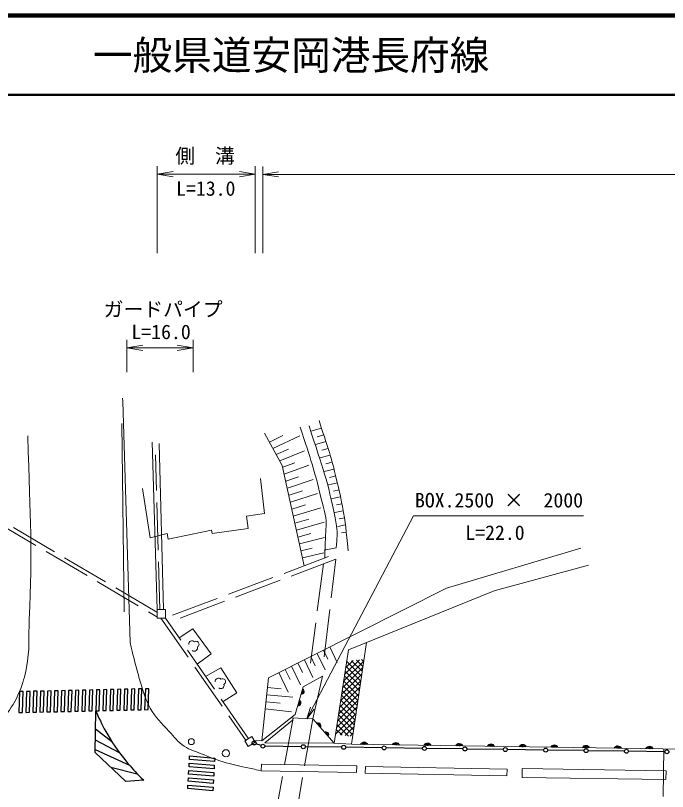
# Model space of a CAD drawing. Units: millimetres, scale not verified. Extents: x 40000 to 680000, y 20000 to 380000.
# Drawn here: x 206972 to 289208, y 282091 to 380000 of the extents above; entities that cross this region are included whole.
import ezdxf
from ezdxf.enums import TextEntityAlignment as Align

# ---------------------------------------------------------------- set-up
doc = ezdxf.new("R2010")
doc.units = ezdxf.units.MM
doc.header["$LTSCALE"] = 1000
doc.linetypes.add('DASHED', pattern=[7.5, 6, -1.5])
for name, color, linetype, lineweight in [('M-STR-HTXT', 7, 'Continuous', 13), ('M-STR-STRC', 7, 'Continuous', 25), ('M-STR-STRD', 7, 'Continuous', 25), ('M-TTL', 2, 'Continuous', 140), ('M-TTL-LINE', 7, 'Continuous', 50), ('M-WORK', 1, 'Continuous', 13)]:
    doc.layers.add(name, color=color, linetype=linetype, lineweight=lineweight)
doc.layers.add('M-TTL-TXT', color=7, linetype='Continuous')
doc.styles.add('ＭＳ ゴシック', font='')
doc.styles.get('ＭＳ ゴシック').set_extended_font_data('MS Gothic')

# ---------------------------------------------------------------- blocks, each defined once
blk = doc.blocks.new('open_arrow')
at = {"color": 0, "linetype": 'Continuous', "lineweight": -2}
blk.add_lwpolyline([(7.5, 1.25), (0, 0), (7.5, -1.25)], dxfattribs=at)

msp = doc.modelspace()

# ---------------------------------------------------------------- hatches: boundary and pattern name
at = {"layer": 'M-WORK'}
h = msp.add_hatch(dxfattribs=at)
h.set_pattern_fill('USER', color=256, style=0, pattern_type=2)
h.set_pattern_definition([(45, (248738, 298518), (-353.553, 353.553), []), (135, (248738, 298518), (-353.553, -353.553), [])])
h.paths.add_polyline_path([(248738, 298518), (250929, 298791), (249500, 289020), (247328, 289300)])

# ---------------------------------------------------------------- linework, layer by layer
at = {"layer": 'M-STR-HTXT'}
for p, q in [((224845, 350011), (224845, 361000)), ((237218, 349995), (237218, 361000)), ((238154, 349999), (238154, 360961)), ((224845, 360000), (237218, 360000)), ((238154, 359961), (360478, 359961)), ((221028, 335000), (221028, 339079)), ((229367, 335000), (229367, 339079)), ((221028, 338079), (229367, 338079))]:
    msp.add_line(p, q, dxfattribs=at)
msp.add_lwpolyline([(243714, 291275), (257158, 316875), (278608, 316875)], dxfattribs=at)
at = {"layer": 'M-STR-STRC'}
for p, q in [((219130, 288360), (217051, 289961)), ((217030, 288625), (220048, 287011)), ((237939, 287894), (237301, 288122)), ((217010, 287390), (221362, 285396)), ((243020, 287742), (238424, 287806)), ((248116, 287671), (243520, 287735)), ((253212, 287599), (248616, 287664)), ((258308, 287528), (253712, 287592)), ((263404, 287457), (258808, 287521)), ((268500, 287386), (263904, 287450)), ((273596, 287315), (269000, 287379)), ((278692, 287244), (274096, 287308)), ((283788, 287173), (279192, 287237)), ((288884, 287102), (284288, 287166)), ((218979, 285154), (222336, 284317))]:
    msp.add_line(p, q, dxfattribs=at)
for points in [[(208354, 294708), (208269, 292069), (208720, 292079), (208804, 294719)], [(209236, 294729), (209151, 292089), (209602, 292100), (209686, 294739)], [(210118, 294749), (210033, 292110), (210483, 292120), (210568, 294759)], [(210999, 294769), (210915, 292130), (211365, 292140), (211450, 294779)], [(211881, 294789), (211797, 292150), (212247, 292160), (212332, 294800)], [(212763, 294810), (212678, 292170), (213129, 292181), (213214, 294820)], [(213645, 294830), (213560, 292191), (214011, 292201), (214096, 294840)], [(214527, 294850), (214442, 292211), (214893, 292221), (214977, 294861)], [(215409, 294870), (215324, 292231), (215775, 292242), (215859, 294881)], [(216291, 294891), (216206, 292251), (216657, 292262), (216741, 294901)], [(217173, 294911), (217088, 292272), (217538, 292282), (217623, 294921)], [(218054, 294931), (217970, 292292), (218420, 292302), (218505, 294942)], [(218936, 294952), (218852, 292312), (219302, 292323), (219387, 294962)], [(219818, 294972), (219733, 292333), (220184, 292343), (220269, 294982)], [(220700, 294992), (220615, 292353), (221066, 292363), (221151, 295002)], [(221582, 295012), (221497, 292373), (221948, 292383), (222032, 295023)], [(222464, 295033), (222379, 292393), (222830, 292404), (222914, 295043)], [(223346, 295053), (223261, 292414), (223711, 292424), (223796, 295063)], [(207472, 294688), (207387, 292049), (207838, 292059), (207923, 294698)], [(228930, 286578), (232096, 286314), (232071, 285865), (228905, 286129)], [(228879, 285660), (232045, 285396), (232020, 284947), (228854, 285211)], [(228828, 284742), (231994, 284479), (231969, 284029), (228803, 284293)], [(228777, 283825), (231943, 283561), (231918, 283111), (228752, 283375)], [(228726, 282907), (231892, 282643), (231867, 282193), (228701, 282457)]]:
    msp.add_lwpolyline(points, close=True, dxfattribs=at)
for centre in [(237066, 288207), (238174, 287809), (243270, 287738), (248366, 287667), (253462, 287596), (258558, 287525), (263654, 287454), (268750, 287383), (273846, 287311), (278942, 287240), (284038, 287169), (289134, 287098)]:
    msp.add_circle(centre, 250, dxfattribs=at)
at = {"layer": 'M-STR-STRD'}
for p, q in [((217004, 287021), (217088, 292272)), ((220874, 283362), (217004, 287021)), ((223149, 283503), (220874, 283362))]:
    msp.add_line(p, q, dxfattribs=at)
msp.add_open_spline([(217088, 292272), (217722, 290833), (217939, 290392), (218599, 289249), (219463, 287752), (220036, 286954), (221156, 285637), (221894, 284768), (222175, 284460), (223149, 283503)], degree=3, knots=[0, 0, 0, 0, 1, 1, 1, 2, 2, 2, 3, 3, 3, 3], dxfattribs=at)
at = {"layer": 'M-TTL'}
msp.add_line((680000, 380000), (40000, 380000), dxfattribs=at)
at = {"layer": 'M-TTL-LINE'}
msp.add_line((40000, 370000), (680000, 370000), dxfattribs=at)
at = {"layer": 'M-WORK'}
for p, q in [((220470, 331716), (220505, 331294)), ((220505, 331294), (221420, 300897)), ((220391, 328514), (220673, 304760)), ((238395, 327288), (240623, 323206)), ((239003, 326174), (240685, 327019)), ((245572, 327944), (244228, 327546)), ((245855, 327089), (245033, 326854)), ((224224, 326161), (224831, 305051)), ((239434, 325385), (242843, 326979)), ((246136, 326233), (244815, 325870)), ((225650, 305061), (225092, 325993)), ((239866, 324595), (241410, 325266)), ((240297, 323805), (243423, 325062)), ((246411, 325375), (245603, 325161)), ((246673, 324513), (245369, 324182)), ((240623, 323206), (243381, 310569)), ((240672, 322993), (242217, 323574)), ((240872, 322116), (243972, 323247)), ((246917, 323647), (246106, 323447)), ((247146, 322777), (245905, 322480)), ((238385, 317165), (237869, 321574)), ((241071, 321238), (242685, 321809)), ((241271, 320361), (244509, 321472)), ((247364, 321903), (246577, 321720)), ((222999, 320331), (223937, 314116)), ((247576, 321027), (246445, 320772)), ((241470, 319483), (243154, 320043)), ((241670, 318606), (245047, 319692)), ((247973, 319267), (246798, 319020)), ((247782, 320149), (247061, 319992)), ((241822, 317713), (243569, 318257)), ((248149, 318383), (247448, 318241)), ((242014, 316834), (245477, 317875)), ((248311, 317496), (247236, 317287)), ((236087, 316813), (238385, 317165)), ((236321, 315265), (236087, 316813)), ((242206, 315954), (243978, 316469)), ((248459, 316607), (247805, 316485)), ((242397, 315075), (245897, 316055)), ((248585, 315716), (247611, 315541)), ((223937, 314116), (226119, 314632)), ((226119, 314632), (226212, 313928)), ((226212, 313928), (231677, 315077)), ((231677, 315077), (231795, 314632)), ((231795, 314632), (236321, 315265)), ((242589, 314196), (244211, 314633)), ((248688, 314820), (248070, 314718)), ((242781, 313318), (245960, 314142)), ((242973, 312439), (244370, 312787)), ((247416, 312828), (245891, 312530)), ((278265, 312797), (261325, 307731)), ((243164, 311560), (245878, 312208)), ((279232, 310662), (267358, 307417)), ((261325, 307731), (238897, 296437)), ((267358, 307417), (248959, 299958)), ((227594, 301476), (229358, 302621)), ((229358, 302621), (231656, 299478)), ((249362, 288043), (251235, 300881)), ((245817, 299922), (246354, 298796)), ((246621, 300327), (247557, 298364)), ((248959, 299958), (247158, 288193)), ((231656, 299478), (229882, 298155)), ((243405, 298707), (244463, 296488)), ((244209, 299112), (244768, 297940)), ((245013, 299517), (246010, 297426)), ((230949, 296607), (232852, 297696)), ((232852, 297696), (234893, 294553)), ((241797, 297898), (242916, 295550)), ((242601, 298303), (243182, 297084)), ((240189, 297088), (241369, 294612)), ((240993, 297493), (241596, 296227)), ((238897, 296437), (238035, 288474)), ((243265, 295300), (245704, 296637)), ((245704, 296637), (244461, 291242)), ((238762, 295195), (240500, 295028)), ((242256, 291805), (243265, 295300)), ((234893, 294553), (233143, 293424)), ((238665, 294301), (241940, 293974)), ((238569, 293407), (240336, 293224)), ((238035, 288474), (242256, 291805)), ((238472, 292513), (241778, 292158)), ((241917, 291099), (238415, 288238)), ((244461, 291242), (241699, 291365)), ((247158, 288193), (244461, 291242)), ((238035, 288474), (237082, 288522)), ((238415, 288238), (247158, 288193)), ((247158, 288193), (249362, 288043)), ((360434, 286416), (249362, 288043))]:
    msp.add_line(p, q, dxfattribs=at)
at = {"layer": 'M-WORK', "linetype": 'DASHED'}
for p, q in [((225154, 305055), (224641, 324576)), ((224796, 304718), (204338, 316787)), ((204364, 316190), (224796, 304131)), ((226793, 304352), (247402, 312076)), ((247355, 311404), (227638, 303930)), ((245921, 299090), (247355, 311404)), ((245822, 310823), (244162, 298269)), ((225313, 303945), (236064, 288484)), ((236322, 288812), (225887, 303952)), ((241973, 291353), (238580, 272746)), ((244461, 291242), (241213, 272629)), ((288734, 287466), (288522, 268633))]:
    msp.add_line(p, q, dxfattribs=at)
at = {"layer": 'M-WORK'}
for points in [[(224831, 305051), (224845, 303939), (225887, 303952), (225873, 305064)], [(235881, 288470), (236778, 289019), (237218, 288300), (236321, 287751)], [(237983, 285524), (250015, 285313), (250001, 284502), (237969, 284713)], [(251106, 285242), (268978, 284926), (268963, 284084), (251091, 284401)], [(270878, 284996), (289032, 284714), (289014, 283587), (270861, 283869)]]:
    msp.add_lwpolyline(points, close=True, dxfattribs=at)
for centre, radius in [((229151, 288381), 372), ((233514, 286911), 456)]:
    msp.add_circle(centre, radius, dxfattribs=at)
for centre, radius, start, end in [((229234, 300694), 419, 42.7182, 186.55164), ((229748, 300667), 374, 296.52859, 123.47141), ((229515, 300207), 419, 233.44836, 17.2818), ((232580, 295972), 419, 42.7182, 186.55164), ((233094, 295944), 374, 296.52859, 123.47141), ((232861, 295485), 419, 233.44836, 17.2818), ((243036, 294702), 354, 262.69977, 65.10495), ((243036, 294702), 283, 264.92381, 62.88091), ((243036, 294702), 212, 268.67013, 59.13458), ((243036, 294702), 142, 276.38186, 51.42285), ((243036, 294702), 100, 286.69953, 41.10519), ((242620, 293261), 354, 262.69977, 65.10495), ((242620, 293261), 283, 264.92381, 62.88091), ((242620, 293261), 212, 268.67013, 59.13458), ((242620, 293261), 142, 276.38186, 51.42285), ((242620, 293261), 100, 286.69953, 41.10519), ((245130, 290404), 354, 320.29388, 122.69906), ((245130, 290404), 283, 322.51792, 120.47502), ((245130, 290404), 212, 326.26424, 116.72869), ((245130, 290404), 142, 333.97597, 109.01696), ((245130, 290404), 100, 344.29364, 98.6993), ((246124, 289281), 354, 320.29388, 122.69906), ((246124, 289281), 283, 322.51792, 120.47502), ((246124, 289281), 212, 326.26424, 116.72869), ((246124, 289281), 142, 333.97597, 109.01696), ((246124, 289281), 100, 344.29364, 98.6993), ((250943, 287832), 488, 21.78071, 156.54098), ((250943, 287832), 390, 27.8965, 150.42519), ((250943, 287832), 292, 39.02919, 139.2925), ((250943, 287832), 195, 73.21848, 105.10321), ((254942, 287774), 488, 21.78071, 156.54098), ((254942, 287774), 390, 27.8965, 150.42519), ((254942, 287774), 292, 39.02919, 139.2925), ((254942, 287774), 195, 73.21848, 105.10321), ((258942, 287715), 488, 21.78071, 156.54098), ((258942, 287715), 390, 27.8965, 150.42519), ((258942, 287715), 292, 39.02919, 139.2925), ((258942, 287715), 195, 73.21848, 105.10321), ((262942, 287656), 488, 21.78071, 156.54098), ((262942, 287656), 390, 27.8965, 150.42519), ((262942, 287656), 292, 39.02919, 139.2925), ((266941, 287598), 488, 21.78071, 156.54098), ((266941, 287598), 390, 27.8965, 150.42519), ((266941, 287598), 292, 39.02919, 139.2925), ((270941, 287539), 488, 21.78071, 156.54098), ((270941, 287539), 390, 27.8965, 150.42519), ((274940, 287481), 488, 21.78071, 156.54098), ((274940, 287481), 390, 27.8965, 150.42519), ((278940, 287422), 488, 21.78071, 156.54098), ((262942, 287656), 195, 73.21848, 105.10321), ((266941, 287598), 195, 73.21848, 105.10321), ((270941, 287539), 292, 39.02919, 139.2925), ((270941, 287539), 195, 73.21848, 105.10321), ((274940, 287481), 292, 39.02919, 139.2925), ((274940, 287481), 195, 73.21848, 105.10321), ((278940, 287422), 390, 27.8965, 150.42519), ((278940, 287422), 292, 39.02919, 139.2925), ((278940, 287422), 195, 73.21848, 105.10321), ((282939, 287364), 488, 21.78071, 156.54098), ((282939, 287364), 390, 27.8965, 150.42519), ((282939, 287364), 292, 39.02919, 139.2925), ((282939, 287364), 195, 73.21848, 105.10321), ((286939, 287305), 488, 21.78071, 156.54098), ((286939, 287305), 390, 27.8965, 150.42519), ((286939, 287305), 292, 39.02919, 139.2925), ((286939, 287305), 195, 73.21848, 105.10321)]:
    msp.add_arc(centre, radius, start, end, dxfattribs=at)
for points, knots in [([(245982, 311544), (246020, 312860), (246029, 313191), (246065, 314247), (246091, 315026), (246192, 315463), (246135, 316241), (246048, 317438), (245752, 318074), (245479, 319243), (244663, 322734), (244219, 323879), (242890, 328050)], [0, 0, 0, 0, 1, 1, 1, 2, 2, 2, 3, 3, 3, 4, 4, 4, 4]), ([(247416, 312828), (247518, 314095), (247610, 314524), (247463, 315596), (247408, 316001), (247352, 316225), (247276, 316628), (246396, 321246), (245724, 322778), (244016, 328214)], [0, 0, 0, 0, 1, 1, 1, 2, 2, 2, 3, 3, 3, 3]), ([(245259, 328894), (246332, 325626), (246676, 324717), (247346, 321975), (247720, 320444), (247927, 319585), (248214, 318035), (248612, 315883), (248661, 315119), (248918, 312476)], [0, 0, 0, 0, 1, 1, 1, 2, 2, 2, 3, 3, 3, 3]), ([(208527, 326949), (208843, 315896), (209126, 312833), (208703, 303800), (208592, 301421), (208811, 300050), (208351, 297714), (208114, 296506), (207933, 295829), (207472, 294688), (206941, 293375), (206461, 292713), (205643, 291557), (204842, 290427), (204438, 289712), (203356, 288848), (202462, 288134), (201833, 287904), (200787, 287441), (199906, 287050), (199372, 286925), (198442, 286671), (196867, 286240), (195963, 286063), (194345, 285842), (193142, 285678), (192715, 285636), (191249, 285545)], [0, 0, 0, 0, 1, 1, 1, 2, 2, 2, 3, 3, 3, 4, 4, 4, 5, 5, 5, 6, 6, 6, 7, 7, 7, 8, 8, 8, 9, 9, 9, 9]), ([(221420, 300897), (221837, 299183), (221937, 298734), (222313, 297359), (222487, 296718), (222559, 296351), (222771, 295722), (223185, 294495), (223316, 293752), (223951, 292624), (224678, 291330), (225346, 290771), (226345, 289674), (227045, 288905), (227388, 288398), (228245, 287810), (229004, 287288), (229550, 287207), (230403, 286860), (231463, 286428), (232051, 286162), (233147, 285828), (234256, 285489), (234900, 285377), (236032, 285124), (236763, 284961), (237000, 284909), (237908, 284725)], [0, 0, 0, 0, 1, 1, 1, 2, 2, 2, 3, 3, 3, 4, 4, 4, 5, 5, 5, 6, 6, 6, 7, 7, 7, 8, 8, 8, 9, 9, 9, 9])]:
    msp.add_open_spline(points, degree=3, knots=knots, dxfattribs=at)

# ---------------------------------------------------------------- block references
at = {"layer": 'M-STR-HTXT', "xscale": 267, "yscale": 267}
for p in [(224845, 360000), (238154, 359961), (221028, 338079)]:
    msp.add_blockref('open_arrow', p, dxfattribs=at)
at = {"layer": 'M-STR-HTXT'}
for p, xscale, yscale, rotation in [((237218, 360000), 267, 267, 180), ((229367, 338079), 267, 267, 180), ((243714, 291275), 200, 200, 62.3)]:
    msp.add_blockref('open_arrow', p, dxfattribs=dict(at, xscale=xscale, yscale=yscale, rotation=rotation))

# ---------------------------------------------------------------- texts
at = {"layer": 'M-STR-HTXT', "style": 'ＭＳ ゴシック'}
for s, p in [('側\u3000溝', (227128, 360822)), ('ガードパイプ', (218089, 341467)), ('BOX.2500 ×\u30002000', (257358, 317375)), ('L=22.0', (263709, 313287))]:
    msp.add_text(s, height=1833, dxfattribs=at).set_placement(p, align=Align.BOTTOM_LEFT)
for s, p in [('L=13.0', (230969, 356710)), ('L=16.0', (225333, 338617))]:
    msp.add_text(s, height=1833, dxfattribs=at).set_placement(p, align=Align.BOTTOM_CENTER)
at = {"layer": 'M-TTL-TXT', "style": 'ＭＳ ゴシック'}
msp.add_text('一般県道安岡港長府線', height=3666, dxfattribs=at).set_placement((216734, 375000), align=Align.MIDDLE_LEFT)

doc.saveas('drawing.dxf')
